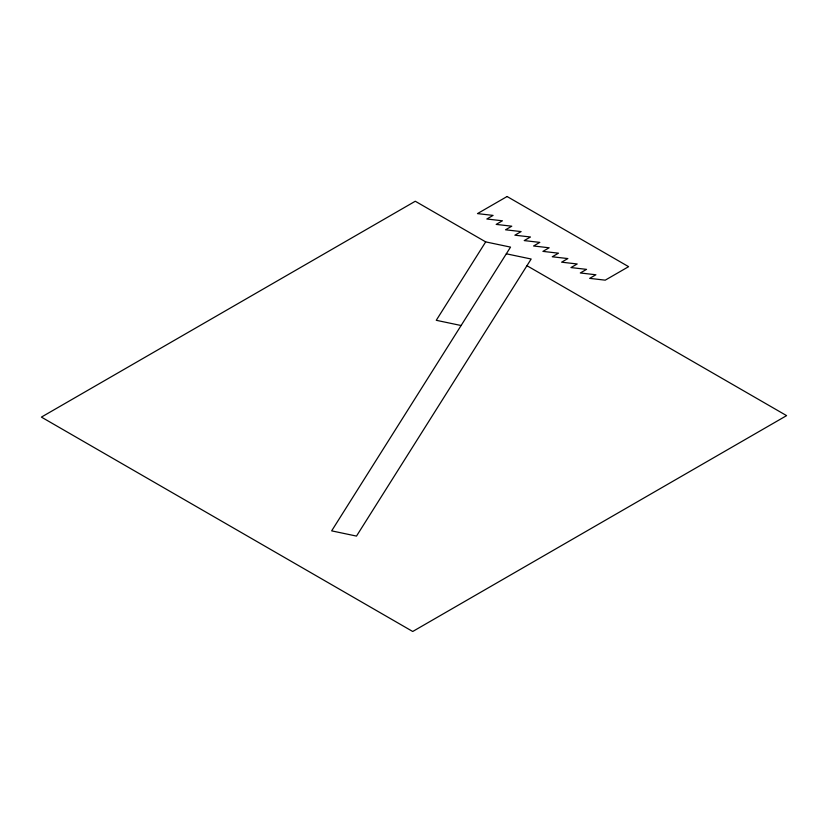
<?xml version="1.0" encoding="UTF-8"?>
<svg xmlns="http://www.w3.org/2000/svg" width="828" height="828" viewBox="0 0 828 828"><rect width="100%" height="100%" fill="white"/><g stroke="black" fill="none" stroke-linecap="round" stroke-linejoin="round"><path stroke-width="1.24" d="M506.322 253.803L531.162 259.019L356.495 536.089L331.655 530.862L510.534 247.117L485.694 241.89L436.263 320.301L461.103 325.518M485.694 241.89L415.283 201.245L41.4 417.105L412.717 631.485L786.6 415.625L526.95 265.705M507.088 196.515L477.487 213.603L493.074 215.404L486.843 219.006L502.42 220.797L496.189 224.398L511.766 226.199L505.535 229.791L521.112 231.592L514.881 235.193L530.458 236.994L524.227 240.586L539.804 242.387L533.574 245.988L549.15 247.779L542.92 251.381L558.496 253.182L552.266 256.773L567.853 258.574L561.612 262.176L577.199 263.977L570.968 267.568L586.545 269.369L580.314 272.971L595.891 274.772L589.66 278.363L605.237 280.164L628.607 266.668L507.088 196.515"/></g></svg>
